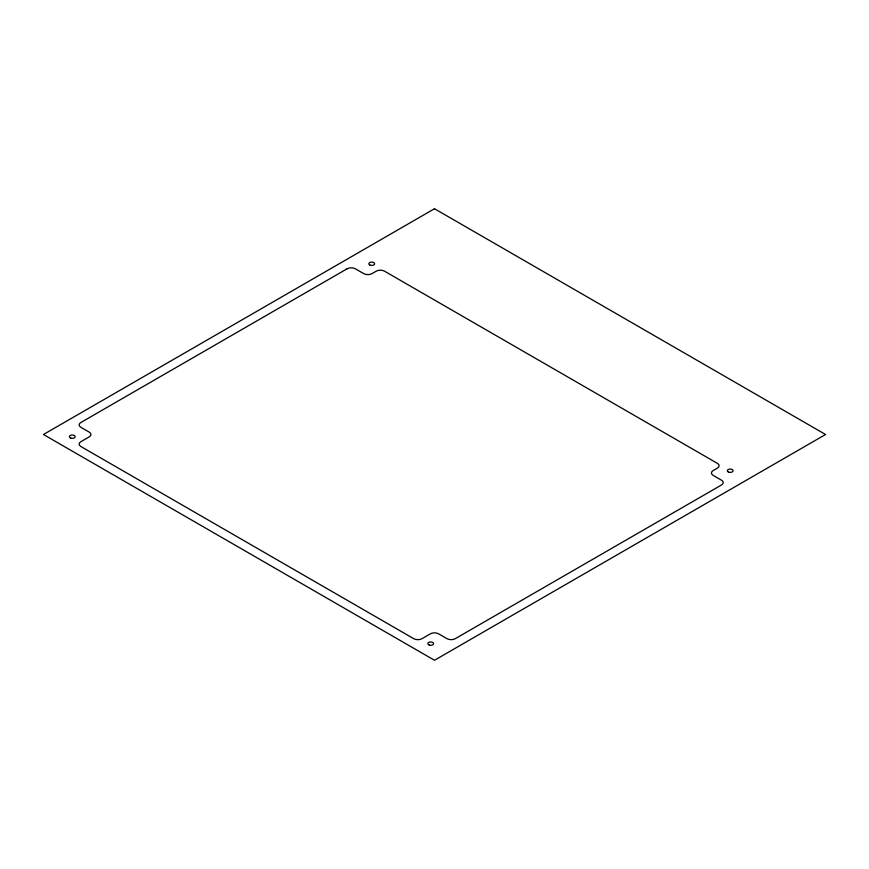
<?xml version="1.0" encoding="UTF-8"?>
<svg xmlns="http://www.w3.org/2000/svg" width="869" height="869" viewBox="0 0 869 869"><rect width="100%" height="100%" fill="white"/><g stroke="black" fill="none" stroke-linecap="round" stroke-linejoin="round"><path stroke-width="1.3" d="M434.5 208.734L43.45 434.5L434.5 660.266L825.55 434.5L434.5 208.734M347.068 268.814L80.882 422.497A5.877 3.4 0 0 0 80.882 427.298L89.203 432.099A5.877 3.4 0 0 1 89.203 436.901L80.882 441.702A5.877 3.4 0 0 0 80.882 446.503L413.709 638.661A5.877 3.4 0 0 0 422.019 638.661L430.34 633.859A5.877 3.4 0 0 1 438.66 633.859L446.981 638.661A5.877 3.4 0 0 0 455.291 638.661L721.487 484.978A5.877 3.4 0 0 0 721.487 480.177L713.167 475.376A5.877 3.4 0 0 1 713.167 470.574L717.37 468.141A5.877 3.4 0 0 0 717.37 463.34L384.543 271.193A5.877 3.4 0 0 0 376.223 271.193L372.019 273.616A5.877 3.4 0 0 1 363.709 273.616L355.388 268.814A5.877 3.4 0 0 0 347.068 268.814M70.823 438.117A2.879 1.662 0 0 0 75.147 436.672A2.879 1.662 0 0 0 70.823 435.239A2.879 1.662 0 0 0 70.823 438.117M429.286 645.07A2.879 1.662 0 0 0 433.609 643.636A2.879 1.662 0 0 0 429.286 642.191A2.879 1.662 0 0 0 429.286 645.07M728.494 472.084A2.879 1.662 0 0 0 733.056 470.911A2.879 1.662 0 0 0 729.015 469.227A2.879 1.662 0 0 0 728.494 472.084M370.031 265.132A2.879 1.662 0 0 0 374.593 263.959A2.879 1.662 0 0 0 370.552 262.264A2.879 1.662 0 0 0 370.031 265.132"/></g></svg>
